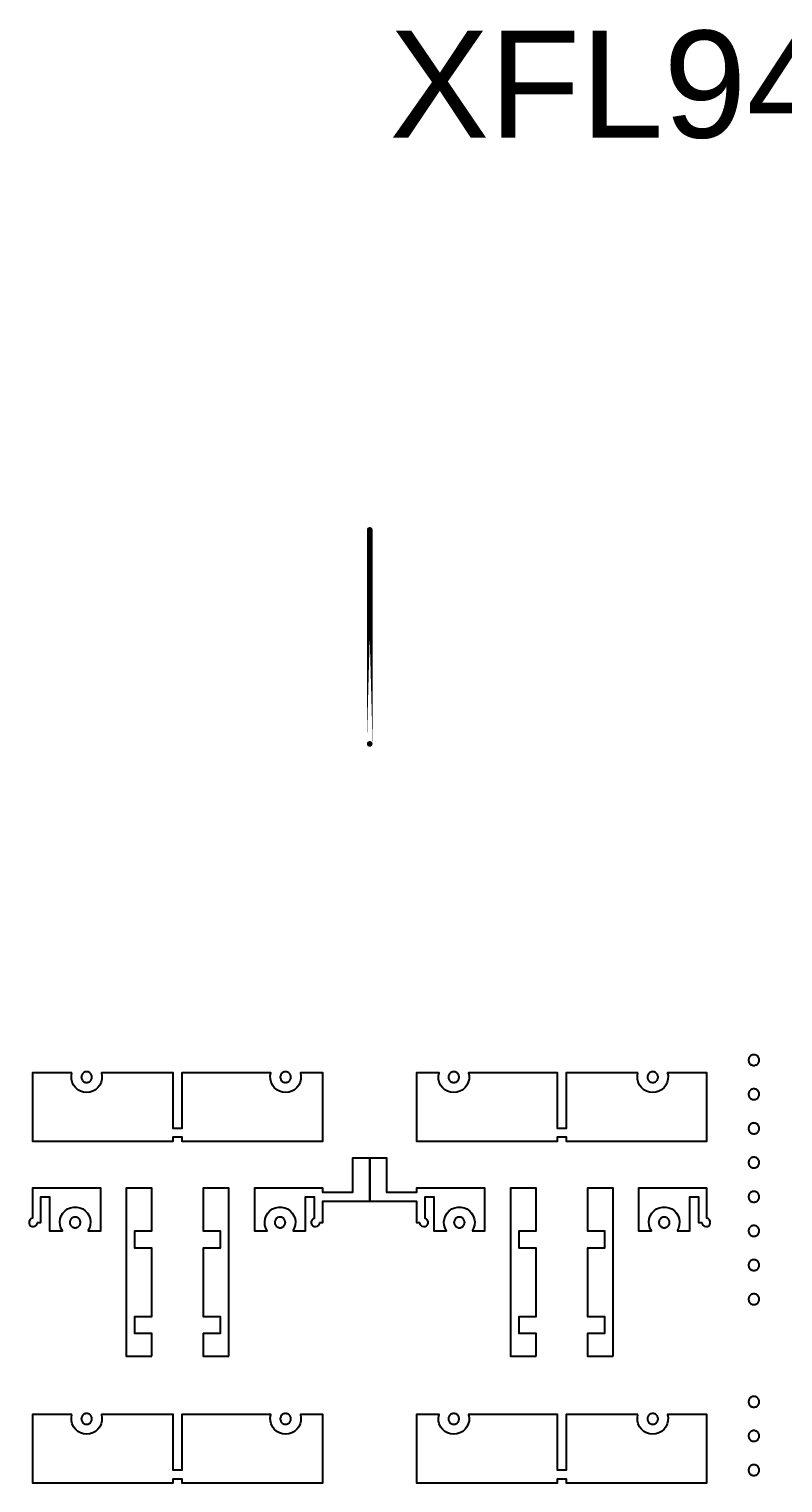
# Model space of a CAD drawing. Extents: x -100 to 100, y -100 to 100.
# Drawn here: x -15.56 to -4.98, y 50.84 to 71.22 of the extents above; entities that cross this region are included whole.
import ezdxf

# ---------------------------------------------------------------- set-up
doc = ezdxf.new("R2010")
doc.units = 0
doc.layers.get('0').update_dxf_attribs({"linetype": 'continuous'})
doc.layers.add('C2', color=7, linetype='continuous')
doc.styles.get("Standard").update_dxf_attribs({"font": 'ARIAL.TTF'})

# ---------------------------------------------------------------- blocks, each defined once
blk = doc.blocks.new('LDI_XFL94-0512-011_C2_B1')
at = {"layer": 'C2'}
for points in [[(-5.389, -53.338), (-5.399, -53.339), (-5.409, -53.341), (-5.418, -53.344), (-5.427, -53.348), (-5.435, -53.354), (-5.442, -53.36), (-5.449, -53.368), (-5.454, -53.376), (-5.459, -53.384), (-5.462, -53.394), (-5.464, -53.403), (-5.464, -53.413), (-5.464, -53.423), (-5.462, -53.433), (-5.459, -53.442), (-5.454, -53.451), (-5.449, -53.459), (-5.442, -53.466), (-5.435, -53.473), (-5.427, -53.478), (-5.418, -53.482), (-5.409, -53.486), (-5.399, -53.488), (-5.389, -53.488), (-5.379, -53.488), (-5.37, -53.486), (-5.361, -53.482), (-5.352, -53.478), (-5.344, -53.473), (-5.336, -53.466), (-5.33, -53.459), (-5.324, -53.451), (-5.32, -53.442), (-5.317, -53.433), (-5.315, -53.423), (-5.314, -53.413), (-5.315, -53.403), (-5.317, -53.394), (-5.32, -53.384), (-5.324, -53.376), (-5.33, -53.368), (-5.336, -53.36), (-5.344, -53.354), (-5.352, -53.348), (-5.361, -53.344), (-5.37, -53.341), (-5.379, -53.339), (-5.389, -53.338)], [(-14.956, -53.593), (-15.509, -53.593), (-15.509, -54.551), (-13.533, -54.551), (-13.533, -54.491), (-13.413, -54.491), (-13.413, -54.551), (-11.437, -54.551), (-11.437, -53.593), (-11.751, -53.593), (-11.743, -53.636), (-11.744, -53.681), (-11.755, -53.724), (-11.773, -53.764), (-11.8, -53.799), (-11.833, -53.828), (-11.872, -53.85), (-11.914, -53.864), (-11.958, -53.868), (-12.002, -53.864), (-12.044, -53.85), (-12.083, -53.828), (-12.116, -53.799), (-12.143, -53.764), (-12.162, -53.724), (-12.172, -53.681), (-12.173, -53.636), (-12.165, -53.593), (-13.413, -53.593), (-13.413, -54.371), (-13.533, -54.371), (-13.533, -53.593), (-14.541, -53.593), (-14.534, -53.636), (-14.535, -53.681), (-14.545, -53.724), (-14.564, -53.764), (-14.59, -53.799), (-14.624, -53.828), (-14.662, -53.85), (-14.704, -53.864), (-14.749, -53.868), (-14.793, -53.864), (-14.835, -53.85), (-14.873, -53.828), (-14.907, -53.799), (-14.933, -53.764), (-14.952, -53.724), (-14.962, -53.681), (-14.963, -53.636), (-14.956, -53.593)], [(-14.749, -53.578), (-14.758, -53.578), (-14.768, -53.58), (-14.777, -53.583), (-14.786, -53.588), (-14.794, -53.593), (-14.802, -53.6), (-14.808, -53.607), (-14.813, -53.615), (-14.818, -53.624), (-14.821, -53.633), (-14.823, -53.643), (-14.824, -53.653), (-14.823, -53.662), (-14.821, -53.672), (-14.818, -53.681), (-14.813, -53.69), (-14.808, -53.698), (-14.802, -53.706), (-14.794, -53.712), (-14.786, -53.718), (-14.777, -53.722), (-14.768, -53.725), (-14.758, -53.727), (-14.749, -53.728), (-14.739, -53.727), (-14.729, -53.725), (-14.72, -53.722), (-14.711, -53.718), (-14.703, -53.712), (-14.695, -53.706), (-14.689, -53.698), (-14.684, -53.69), (-14.679, -53.681), (-14.676, -53.672), (-14.674, -53.662), (-14.674, -53.653), (-14.674, -53.643), (-14.676, -53.633), (-14.679, -53.624), (-14.684, -53.615), (-14.689, -53.607), (-14.695, -53.6), (-14.703, -53.593), (-14.711, -53.588), (-14.72, -53.583), (-14.729, -53.58), (-14.739, -53.578), (-14.749, -53.578)], [(-11.958, -53.578), (-11.968, -53.578), (-11.977, -53.58), (-11.987, -53.583), (-11.996, -53.588), (-12.004, -53.593), (-12.011, -53.6), (-12.018, -53.607), (-12.023, -53.615), (-12.027, -53.624), (-12.031, -53.633), (-12.032, -53.643), (-12.033, -53.653), (-12.032, -53.662), (-12.031, -53.672), (-12.027, -53.681), (-12.023, -53.69), (-12.018, -53.698), (-12.011, -53.706), (-12.004, -53.712), (-11.996, -53.718), (-11.987, -53.722), (-11.977, -53.725), (-11.968, -53.727), (-11.958, -53.728), (-11.948, -53.727), (-11.939, -53.725), (-11.929, -53.722), (-11.921, -53.718), (-11.912, -53.712), (-11.905, -53.706), (-11.899, -53.698), (-11.893, -53.69), (-11.889, -53.681), (-11.886, -53.672), (-11.884, -53.662), (-11.883, -53.653), (-11.884, -53.643), (-11.886, -53.633), (-11.889, -53.624), (-11.893, -53.615), (-11.899, -53.607), (-11.905, -53.6), (-11.912, -53.593), (-11.921, -53.588), (-11.929, -53.583), (-11.939, -53.58), (-11.948, -53.578), (-11.958, -53.578)], [(-7.015, -53.593), (-8.024, -53.593), (-8.024, -54.371), (-8.144, -54.371), (-8.144, -53.593), (-9.392, -53.593), (-9.384, -53.636), (-9.385, -53.681), (-9.395, -53.724), (-9.414, -53.764), (-9.441, -53.799), (-9.474, -53.828), (-9.513, -53.85), (-9.555, -53.864), (-9.599, -53.868), (-9.643, -53.864), (-9.685, -53.85), (-9.724, -53.828), (-9.757, -53.799), (-9.784, -53.764), (-9.802, -53.724), (-9.813, -53.681), (-9.814, -53.636), (-9.806, -53.593), (-10.12, -53.593), (-10.12, -54.551), (-8.144, -54.551), (-8.144, -54.491), (-8.024, -54.491), (-8.024, -54.551), (-6.048, -54.551), (-6.048, -53.593), (-6.601, -53.593), (-6.593, -53.636), (-6.595, -53.681), (-6.605, -53.724), (-6.624, -53.764), (-6.65, -53.799), (-6.684, -53.828), (-6.722, -53.85), (-6.764, -53.864), (-6.808, -53.868), (-6.852, -53.864), (-6.895, -53.85), (-6.933, -53.828), (-6.966, -53.799), (-6.993, -53.764), (-7.012, -53.724), (-7.022, -53.681), (-7.023, -53.636), (-7.015, -53.593)], [(-9.599, -53.578), (-9.609, -53.578), (-9.618, -53.58), (-9.628, -53.583), (-9.636, -53.588), (-9.644, -53.593), (-9.652, -53.6), (-9.658, -53.607), (-9.664, -53.615), (-9.668, -53.624), (-9.671, -53.633), (-9.673, -53.643), (-9.674, -53.653), (-9.673, -53.662), (-9.671, -53.672), (-9.668, -53.681), (-9.664, -53.69), (-9.658, -53.698), (-9.652, -53.706), (-9.644, -53.712), (-9.636, -53.718), (-9.628, -53.722), (-9.618, -53.725), (-9.609, -53.727), (-9.599, -53.728), (-9.589, -53.727), (-9.579, -53.725), (-9.57, -53.722), (-9.561, -53.718), (-9.553, -53.712), (-9.546, -53.706), (-9.539, -53.698), (-9.534, -53.69), (-9.53, -53.681), (-9.526, -53.672), (-9.524, -53.662), (-9.524, -53.653), (-9.524, -53.643), (-9.526, -53.633), (-9.53, -53.624), (-9.534, -53.615), (-9.539, -53.607), (-9.546, -53.6), (-9.553, -53.593), (-9.561, -53.588), (-9.57, -53.583), (-9.579, -53.58), (-9.589, -53.578), (-9.599, -53.578)], [(-6.808, -53.578), (-6.818, -53.578), (-6.828, -53.58), (-6.837, -53.583), (-6.846, -53.588), (-6.854, -53.593), (-6.861, -53.6), (-6.868, -53.607), (-6.873, -53.615), (-6.878, -53.624), (-6.881, -53.633), (-6.883, -53.643), (-6.883, -53.653), (-6.883, -53.662), (-6.881, -53.672), (-6.878, -53.681), (-6.873, -53.69), (-6.868, -53.698), (-6.861, -53.706), (-6.854, -53.712), (-6.846, -53.718), (-6.837, -53.722), (-6.828, -53.725), (-6.818, -53.727), (-6.808, -53.728), (-6.799, -53.727), (-6.789, -53.725), (-6.78, -53.722), (-6.771, -53.718), (-6.763, -53.712), (-6.755, -53.706), (-6.749, -53.698), (-6.743, -53.69), (-6.739, -53.681), (-6.736, -53.672), (-6.734, -53.662), (-6.733, -53.653), (-6.734, -53.643), (-6.736, -53.633), (-6.739, -53.624), (-6.743, -53.615), (-6.749, -53.607), (-6.755, -53.6), (-6.763, -53.593), (-6.771, -53.588), (-6.78, -53.583), (-6.789, -53.58), (-6.799, -53.578), (-6.808, -53.578)], [(-5.389, -53.817), (-5.399, -53.818), (-5.409, -53.82), (-5.418, -53.823), (-5.427, -53.827), (-5.435, -53.833), (-5.442, -53.839), (-5.449, -53.847), (-5.454, -53.855), (-5.459, -53.864), (-5.462, -53.873), (-5.464, -53.882), (-5.464, -53.892), (-5.464, -53.902), (-5.462, -53.912), (-5.459, -53.921), (-5.454, -53.93), (-5.449, -53.938), (-5.442, -53.945), (-5.435, -53.952), (-5.427, -53.957), (-5.418, -53.962), (-5.409, -53.965), (-5.399, -53.967), (-5.389, -53.967), (-5.379, -53.967), (-5.37, -53.965), (-5.361, -53.962), (-5.352, -53.957), (-5.344, -53.952), (-5.336, -53.945), (-5.33, -53.938), (-5.324, -53.93), (-5.32, -53.921), (-5.317, -53.912), (-5.315, -53.902), (-5.314, -53.892), (-5.315, -53.882), (-5.317, -53.873), (-5.32, -53.864), (-5.324, -53.855), (-5.33, -53.847), (-5.336, -53.839), (-5.344, -53.833), (-5.352, -53.827), (-5.361, -53.823), (-5.37, -53.82), (-5.379, -53.818), (-5.389, -53.817)], [(-5.389, -54.296), (-5.399, -54.297), (-5.409, -54.299), (-5.418, -54.302), (-5.427, -54.306), (-5.435, -54.312), (-5.442, -54.318), (-5.449, -54.326), (-5.454, -54.334), (-5.459, -54.343), (-5.462, -54.352), (-5.464, -54.361), (-5.464, -54.371), (-5.464, -54.381), (-5.462, -54.391), (-5.459, -54.4), (-5.454, -54.409), (-5.449, -54.417), (-5.442, -54.424), (-5.435, -54.431), (-5.427, -54.436), (-5.418, -54.441), (-5.409, -54.444), (-5.399, -54.446), (-5.389, -54.446), (-5.379, -54.446), (-5.37, -54.444), (-5.361, -54.441), (-5.352, -54.436), (-5.344, -54.431), (-5.336, -54.424), (-5.33, -54.417), (-5.324, -54.409), (-5.32, -54.4), (-5.317, -54.391), (-5.315, -54.381), (-5.314, -54.371), (-5.315, -54.361), (-5.317, -54.352), (-5.32, -54.343), (-5.324, -54.334), (-5.33, -54.326), (-5.336, -54.318), (-5.344, -54.312), (-5.352, -54.306), (-5.361, -54.302), (-5.37, -54.299), (-5.379, -54.297), (-5.389, -54.296)], [(-11.857, -55.808), (-11.677, -55.808), (-11.677, -55.329), (-11.557, -55.329), (-11.557, -55.632), (-11.576, -55.642), (-11.591, -55.658), (-11.598, -55.679), (-11.598, -55.701), (-11.589, -55.721), (-11.574, -55.737), (-11.555, -55.746), (-11.533, -55.748), (-11.512, -55.742), (-11.494, -55.729), (-11.483, -55.71), (-11.479, -55.689), (-11.437, -55.689), (-11.437, -55.389), (-10.778, -55.389), (-10.778, -54.79), (-11.018, -54.79), (-11.018, -55.269), (-11.437, -55.269), (-11.437, -55.21), (-12.395, -55.21), (-12.395, -55.808), (-12.215, -55.808), (-12.236, -55.769), (-12.248, -55.727), (-12.251, -55.683), (-12.246, -55.639), (-12.231, -55.597), (-12.208, -55.559), (-12.178, -55.527), (-12.142, -55.501), (-12.101, -55.483), (-12.058, -55.474), (-12.014, -55.474), (-11.97, -55.483), (-11.93, -55.501), (-11.894, -55.527), (-11.864, -55.559), (-11.841, -55.597), (-11.826, -55.639), (-11.82, -55.683), (-11.824, -55.727), (-11.836, -55.769), (-11.857, -55.808)], [(-9.342, -55.808), (-9.162, -55.808), (-9.162, -55.21), (-10.12, -55.21), (-10.12, -55.269), (-10.539, -55.269), (-10.539, -54.79), (-10.778, -54.79), (-10.778, -55.389), (-10.12, -55.389), (-10.12, -55.689), (-10.078, -55.689), (-10.074, -55.71), (-10.062, -55.729), (-10.045, -55.742), (-10.024, -55.748), (-10.002, -55.746), (-9.983, -55.737), (-9.968, -55.721), (-9.959, -55.701), (-9.959, -55.679), (-9.966, -55.658), (-9.981, -55.642), (-10, -55.632), (-10, -55.329), (-9.88, -55.329), (-9.88, -55.808), (-9.7, -55.808), (-9.721, -55.769), (-9.733, -55.727), (-9.736, -55.683), (-9.731, -55.639), (-9.716, -55.597), (-9.693, -55.559), (-9.663, -55.527), (-9.627, -55.501), (-9.586, -55.483), (-9.543, -55.474), (-9.499, -55.474), (-9.455, -55.483), (-9.415, -55.501), (-9.379, -55.527), (-9.349, -55.559), (-9.326, -55.597), (-9.311, -55.639), (-9.305, -55.683), (-9.309, -55.727), (-9.321, -55.769), (-9.342, -55.808)], [(-5.389, -54.775), (-5.399, -54.776), (-5.409, -54.778), (-5.418, -54.781), (-5.427, -54.785), (-5.435, -54.791), (-5.442, -54.797), (-5.449, -54.805), (-5.454, -54.813), (-5.459, -54.822), (-5.462, -54.831), (-5.464, -54.841), (-5.464, -54.85), (-5.464, -54.86), (-5.462, -54.87), (-5.459, -54.879), (-5.454, -54.888), (-5.449, -54.896), (-5.442, -54.903), (-5.435, -54.91), (-5.427, -54.915), (-5.418, -54.92), (-5.409, -54.923), (-5.399, -54.925), (-5.389, -54.925), (-5.379, -54.925), (-5.37, -54.923), (-5.361, -54.92), (-5.352, -54.915), (-5.344, -54.91), (-5.336, -54.903), (-5.33, -54.896), (-5.324, -54.888), (-5.32, -54.879), (-5.317, -54.87), (-5.315, -54.86), (-5.314, -54.85), (-5.315, -54.841), (-5.317, -54.831), (-5.32, -54.822), (-5.324, -54.813), (-5.33, -54.805), (-5.336, -54.797), (-5.344, -54.791), (-5.352, -54.785), (-5.361, -54.781), (-5.37, -54.778), (-5.379, -54.776), (-5.389, -54.775)], [(-14.731, -55.808), (-14.551, -55.808), (-14.551, -55.21), (-15.509, -55.21), (-15.509, -55.63), (-15.53, -55.638), (-15.546, -55.654), (-15.555, -55.674), (-15.556, -55.697), (-15.549, -55.718), (-15.535, -55.735), (-15.515, -55.746), (-15.493, -55.748), (-15.471, -55.743), (-15.453, -55.73), (-15.441, -55.711), (-15.437, -55.689), (-15.389, -55.689), (-15.389, -55.329), (-15.269, -55.329), (-15.269, -55.808), (-15.089, -55.808), (-15.11, -55.769), (-15.122, -55.727), (-15.126, -55.683), (-15.12, -55.639), (-15.105, -55.597), (-15.082, -55.559), (-15.052, -55.527), (-15.016, -55.501), (-14.976, -55.483), (-14.932, -55.474), (-14.888, -55.474), (-14.845, -55.483), (-14.804, -55.501), (-14.768, -55.527), (-14.738, -55.559), (-14.715, -55.597), (-14.7, -55.639), (-14.695, -55.683), (-14.698, -55.727), (-14.71, -55.769), (-14.731, -55.808)], [(-13.832, -57.565), (-13.832, -57.246), (-14.072, -57.246), (-14.072, -57.006), (-13.832, -57.006), (-13.832, -56.048), (-14.072, -56.048), (-14.072, -55.808), (-13.832, -55.808), (-13.832, -55.21), (-14.192, -55.21), (-14.192, -57.565), (-13.832, -57.565)], [(-12.754, -57.565), (-12.754, -55.21), (-13.114, -55.21), (-13.114, -55.808), (-12.874, -55.808), (-12.874, -56.048), (-13.114, -56.048), (-13.114, -57.006), (-12.874, -57.006), (-12.874, -57.246), (-13.114, -57.246), (-13.114, -57.565), (-12.754, -57.565)], [(-8.443, -57.565), (-8.443, -57.246), (-8.683, -57.246), (-8.683, -57.006), (-8.443, -57.006), (-8.443, -56.048), (-8.683, -56.048), (-8.683, -55.808), (-8.443, -55.808), (-8.443, -55.21), (-8.802, -55.21), (-8.802, -57.565), (-8.443, -57.565)], [(-7.365, -57.565), (-7.365, -55.21), (-7.725, -55.21), (-7.725, -55.808), (-7.485, -55.808), (-7.485, -56.048), (-7.725, -56.048), (-7.725, -57.006), (-7.485, -57.006), (-7.485, -57.246), (-7.725, -57.246), (-7.725, -57.565), (-7.365, -57.565)], [(-6.467, -55.808), (-6.287, -55.808), (-6.287, -55.329), (-6.168, -55.329), (-6.168, -55.689), (-6.12, -55.689), (-6.116, -55.711), (-6.104, -55.73), (-6.086, -55.743), (-6.064, -55.748), (-6.042, -55.746), (-6.022, -55.735), (-6.008, -55.718), (-6.001, -55.697), (-6.002, -55.674), (-6.011, -55.654), (-6.027, -55.638), (-6.048, -55.63), (-6.048, -55.21), (-7.006, -55.21), (-7.006, -55.808), (-6.826, -55.808), (-6.847, -55.769), (-6.859, -55.727), (-6.862, -55.683), (-6.856, -55.639), (-6.842, -55.597), (-6.819, -55.559), (-6.789, -55.527), (-6.753, -55.501), (-6.712, -55.483), (-6.669, -55.474), (-6.625, -55.474), (-6.581, -55.483), (-6.541, -55.501), (-6.505, -55.527), (-6.474, -55.559), (-6.452, -55.597), (-6.437, -55.639), (-6.431, -55.683), (-6.435, -55.727), (-6.447, -55.769), (-6.467, -55.808)], [(-5.389, -55.254), (-5.399, -55.255), (-5.409, -55.257), (-5.418, -55.26), (-5.427, -55.264), (-5.435, -55.27), (-5.442, -55.276), (-5.449, -55.284), (-5.454, -55.292), (-5.459, -55.301), (-5.462, -55.31), (-5.464, -55.32), (-5.464, -55.329), (-5.464, -55.339), (-5.462, -55.349), (-5.459, -55.358), (-5.454, -55.367), (-5.449, -55.375), (-5.442, -55.382), (-5.435, -55.389), (-5.427, -55.394), (-5.418, -55.399), (-5.409, -55.402), (-5.399, -55.404), (-5.389, -55.404), (-5.379, -55.404), (-5.37, -55.402), (-5.361, -55.399), (-5.352, -55.394), (-5.344, -55.389), (-5.336, -55.382), (-5.33, -55.375), (-5.324, -55.367), (-5.32, -55.358), (-5.317, -55.349), (-5.315, -55.339), (-5.314, -55.329), (-5.315, -55.32), (-5.317, -55.31), (-5.32, -55.301), (-5.324, -55.292), (-5.33, -55.284), (-5.336, -55.276), (-5.344, -55.27), (-5.352, -55.264), (-5.361, -55.26), (-5.37, -55.257), (-5.379, -55.255), (-5.389, -55.254)], [(-14.91, -55.614), (-14.92, -55.614), (-14.93, -55.616), (-14.939, -55.619), (-14.948, -55.624), (-14.956, -55.629), (-14.963, -55.636), (-14.97, -55.643), (-14.975, -55.651), (-14.979, -55.66), (-14.983, -55.669), (-14.985, -55.679), (-14.985, -55.689), (-14.985, -55.698), (-14.983, -55.708), (-14.979, -55.717), (-14.975, -55.726), (-14.97, -55.734), (-14.963, -55.742), (-14.956, -55.748), (-14.948, -55.754), (-14.939, -55.758), (-14.93, -55.761), (-14.92, -55.763), (-14.91, -55.764), (-14.9, -55.763), (-14.891, -55.761), (-14.881, -55.758), (-14.873, -55.754), (-14.865, -55.748), (-14.857, -55.742), (-14.851, -55.734), (-14.845, -55.726), (-14.841, -55.717), (-14.838, -55.708), (-14.836, -55.698), (-14.835, -55.689), (-14.836, -55.679), (-14.838, -55.669), (-14.841, -55.66), (-14.845, -55.651), (-14.851, -55.643), (-14.857, -55.636), (-14.865, -55.629), (-14.873, -55.624), (-14.881, -55.619), (-14.891, -55.616), (-14.9, -55.614), (-14.91, -55.614)], [(-12.036, -55.614), (-12.046, -55.614), (-12.055, -55.616), (-12.065, -55.619), (-12.073, -55.624), (-12.082, -55.629), (-12.089, -55.636), (-12.095, -55.643), (-12.101, -55.651), (-12.105, -55.66), (-12.108, -55.669), (-12.11, -55.679), (-12.111, -55.689), (-12.11, -55.698), (-12.108, -55.708), (-12.105, -55.717), (-12.101, -55.726), (-12.095, -55.734), (-12.089, -55.742), (-12.082, -55.748), (-12.073, -55.754), (-12.065, -55.758), (-12.055, -55.761), (-12.046, -55.763), (-12.036, -55.764), (-12.026, -55.763), (-12.017, -55.761), (-12.007, -55.758), (-11.998, -55.754), (-11.99, -55.748), (-11.983, -55.742), (-11.976, -55.734), (-11.971, -55.726), (-11.967, -55.717), (-11.963, -55.708), (-11.962, -55.698), (-11.961, -55.689), (-11.962, -55.679), (-11.963, -55.669), (-11.967, -55.66), (-11.971, -55.651), (-11.976, -55.643), (-11.983, -55.636), (-11.99, -55.629), (-11.998, -55.624), (-12.007, -55.619), (-12.017, -55.616), (-12.026, -55.614), (-12.036, -55.614)], [(-9.521, -55.614), (-9.531, -55.614), (-9.54, -55.616), (-9.55, -55.619), (-9.558, -55.624), (-9.567, -55.629), (-9.574, -55.636), (-9.58, -55.643), (-9.586, -55.651), (-9.59, -55.66), (-9.593, -55.669), (-9.595, -55.679), (-9.596, -55.689), (-9.595, -55.698), (-9.593, -55.708), (-9.59, -55.717), (-9.586, -55.726), (-9.58, -55.734), (-9.574, -55.742), (-9.567, -55.748), (-9.558, -55.754), (-9.55, -55.758), (-9.54, -55.761), (-9.531, -55.763), (-9.521, -55.764), (-9.511, -55.763), (-9.502, -55.761), (-9.492, -55.758), (-9.483, -55.754), (-9.475, -55.748), (-9.468, -55.742), (-9.461, -55.734), (-9.456, -55.726), (-9.452, -55.717), (-9.449, -55.708), (-9.447, -55.698), (-9.446, -55.689), (-9.447, -55.679), (-9.449, -55.669), (-9.452, -55.66), (-9.456, -55.651), (-9.461, -55.643), (-9.468, -55.636), (-9.475, -55.629), (-9.483, -55.624), (-9.492, -55.619), (-9.502, -55.616), (-9.511, -55.614), (-9.521, -55.614)], [(-6.647, -55.614), (-6.656, -55.614), (-6.666, -55.616), (-6.675, -55.619), (-6.684, -55.624), (-6.692, -55.629), (-6.7, -55.636), (-6.706, -55.643), (-6.712, -55.651), (-6.716, -55.66), (-6.719, -55.669), (-6.721, -55.679), (-6.722, -55.689), (-6.721, -55.698), (-6.719, -55.708), (-6.716, -55.717), (-6.712, -55.726), (-6.706, -55.734), (-6.7, -55.742), (-6.692, -55.748), (-6.684, -55.754), (-6.675, -55.758), (-6.666, -55.761), (-6.656, -55.763), (-6.647, -55.764), (-6.637, -55.763), (-6.627, -55.761), (-6.618, -55.758), (-6.609, -55.754), (-6.601, -55.748), (-6.594, -55.742), (-6.587, -55.734), (-6.582, -55.726), (-6.577, -55.717), (-6.574, -55.708), (-6.572, -55.698), (-6.572, -55.689), (-6.572, -55.679), (-6.574, -55.669), (-6.577, -55.66), (-6.582, -55.651), (-6.587, -55.643), (-6.594, -55.636), (-6.601, -55.629), (-6.609, -55.624), (-6.618, -55.619), (-6.627, -55.616), (-6.637, -55.614), (-6.647, -55.614)], [(-5.389, -55.733), (-5.399, -55.734), (-5.409, -55.736), (-5.418, -55.739), (-5.427, -55.743), (-5.435, -55.749), (-5.442, -55.755), (-5.449, -55.763), (-5.454, -55.771), (-5.459, -55.78), (-5.462, -55.789), (-5.464, -55.799), (-5.464, -55.808), (-5.464, -55.818), (-5.462, -55.828), (-5.459, -55.837), (-5.454, -55.846), (-5.449, -55.854), (-5.442, -55.861), (-5.435, -55.868), (-5.427, -55.873), (-5.418, -55.878), (-5.409, -55.881), (-5.399, -55.883), (-5.389, -55.883), (-5.379, -55.883), (-5.37, -55.881), (-5.361, -55.878), (-5.352, -55.873), (-5.344, -55.868), (-5.336, -55.861), (-5.33, -55.854), (-5.324, -55.846), (-5.32, -55.837), (-5.317, -55.828), (-5.315, -55.818), (-5.314, -55.808), (-5.315, -55.799), (-5.317, -55.789), (-5.32, -55.78), (-5.324, -55.771), (-5.33, -55.763), (-5.336, -55.755), (-5.344, -55.749), (-5.352, -55.743), (-5.361, -55.739), (-5.37, -55.736), (-5.379, -55.734), (-5.389, -55.733)], [(-5.389, -56.212), (-5.399, -56.213), (-5.409, -56.215), (-5.418, -56.218), (-5.427, -56.222), (-5.435, -56.228), (-5.442, -56.234), (-5.449, -56.242), (-5.454, -56.25), (-5.459, -56.259), (-5.462, -56.268), (-5.464, -56.278), (-5.464, -56.287), (-5.464, -56.297), (-5.462, -56.307), (-5.459, -56.316), (-5.454, -56.325), (-5.449, -56.333), (-5.442, -56.34), (-5.435, -56.347), (-5.427, -56.352), (-5.418, -56.357), (-5.409, -56.36), (-5.399, -56.362), (-5.389, -56.362), (-5.379, -56.362), (-5.37, -56.36), (-5.361, -56.357), (-5.352, -56.352), (-5.344, -56.347), (-5.336, -56.34), (-5.33, -56.333), (-5.324, -56.325), (-5.32, -56.316), (-5.317, -56.307), (-5.315, -56.297), (-5.314, -56.287), (-5.315, -56.278), (-5.317, -56.268), (-5.32, -56.259), (-5.324, -56.25), (-5.33, -56.242), (-5.336, -56.234), (-5.344, -56.228), (-5.352, -56.222), (-5.361, -56.218), (-5.37, -56.215), (-5.379, -56.213), (-5.389, -56.212)], [(-5.389, -56.691), (-5.399, -56.692), (-5.409, -56.694), (-5.418, -56.697), (-5.427, -56.702), (-5.435, -56.707), (-5.442, -56.713), (-5.449, -56.721), (-5.454, -56.729), (-5.459, -56.738), (-5.462, -56.747), (-5.464, -56.757), (-5.464, -56.766), (-5.464, -56.776), (-5.462, -56.786), (-5.459, -56.795), (-5.454, -56.804), (-5.449, -56.812), (-5.442, -56.82), (-5.435, -56.826), (-5.427, -56.831), (-5.418, -56.836), (-5.409, -56.839), (-5.399, -56.841), (-5.389, -56.841), (-5.379, -56.841), (-5.37, -56.839), (-5.361, -56.836), (-5.352, -56.831), (-5.344, -56.826), (-5.336, -56.82), (-5.33, -56.812), (-5.324, -56.804), (-5.32, -56.795), (-5.317, -56.786), (-5.315, -56.776), (-5.314, -56.766), (-5.315, -56.757), (-5.317, -56.747), (-5.32, -56.738), (-5.324, -56.729), (-5.33, -56.721), (-5.336, -56.713), (-5.344, -56.707), (-5.352, -56.702), (-5.361, -56.697), (-5.37, -56.694), (-5.379, -56.692), (-5.389, -56.691)]]:
    blk.add_lwpolyline(points, close=True, dxfattribs=at)
blk = doc.blocks.new('cutlineendpoint')
at = {"const_width": 0.04}
blk.add_lwpolyline([(-0.02, 0, 1), (0.02, 0, 1)], format="xyb", close=True, dxfattribs=at)

msp = doc.modelspace()

# ---------------------------------------------------------------- linework, layer by layer
at = {"layer": 'C2', "const_width": 0.08}
msp.add_lwpolyline([(-10.778, 61.2), (-10.778, 64.2)], close=True, dxfattribs=at)

# ---------------------------------------------------------------- block references
at = {"layer": 'C2'}
for name, p in [('cutlineendpoint', (-10.778, 64.2)), ('cutlineendpoint', (-10.778, 61.2)), ('LDI_XFL94-0512-011_C2_B1', (0, 110.18)), ('LDI_XFL94-0512-011_C2_B1', (0, 105.389))]:
    msp.add_blockref(name, p, dxfattribs=at)

# ---------------------------------------------------------------- texts
msp.add_text('XFL94-0512-011-C2', height=1.5, dxfattribs=at).set_placement((-10.5, 69.7))

doc.saveas('drawing.dxf')
